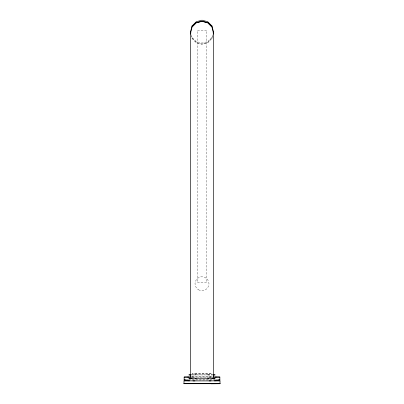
<?xml version="1.0" encoding="UTF-8"?>
<svg xmlns="http://www.w3.org/2000/svg" width="404" height="404" viewBox="0 0 404 404"><rect width="100%" height="100%" fill="white"/><g stroke="black" fill="none" stroke-linecap="round" stroke-linejoin="round"><path stroke-width="0.3" stroke-dasharray="2.02 1.52" d="M191.471 35.082L192.082 38.092L196.273 42.572L202 44.102L207.727 42.572L211.918 38.092L212.529 35.082M212.529 36.486L211.918 38.779L211.918 38.511L207.727 42.703L202 44.228L196.273 42.703L192.082 38.511L192.082 38.779L191.471 36.486M211.918 37.375L207.727 41.567L202 43.092L196.273 41.567L192.082 37.375M191.213 374.872L196.273 374.856M207.727 374.962L211.918 374.942M213.388 374.947L191.213 374.947M191.284 376.983L212.716 376.983M191.466 377.008L194.92 376.988M209.08 377.124L213.11 377.104M212.716 377.134L191.284 377.134M188.905 379.881L215.095 379.881M215.095 380.002L188.905 380.002M195.425 374.846L208.575 374.846M192.082 376.831L211.918 376.831M207.727 374.856L212.787 374.872M192.082 374.942L196.273 374.962M209.08 376.988L212.534 377.008M191.466 377.104L194.92 377.124M196.273 373.139L192.082 373.165L211.918 373.225L196.273 373.139M206.626 30.179L197.374 30.179L197.374 282.835L206.626 282.835L206.626 30.179M198.505 289.809A6.994 6.994 0 0 0 208.994 283.754A6.994 6.994 0 0 0 198.505 277.694A6.994 6.994 0 0 0 198.505 289.809"/><path stroke-width="0.61" d="M190.552 376.957L190.552 31.648L192.082 25.922L196.273 21.73L202 20.2L207.727 21.73L211.918 25.922L213.448 31.648L213.448 376.957M213.14 32.79L213.448 31.648M213.14 34.199L213.448 33.052L211.918 27.053L207.727 22.861L202 21.336L196.273 22.861L192.082 27.053L190.552 33.052L190.86 34.199M190.612 374.872L188.86 374.912L190.612 374.947M213.388 374.947L215.14 374.912L213.388 374.872M188.309 379.997L184.143 379.942L184.143 377.058L188.309 376.998M216.155 377.058L213.11 377.104M215.691 379.997L219.857 379.942L219.857 377.058L213.312 377.129M190.612 378.634L188.86 378.669L192.082 378.705M211.918 378.705L215.14 378.669L213.388 378.634M184.143 379.942L185.335 379.917M215.812 380.76L220.013 380.821L220.013 383.704L183.987 383.704L183.987 380.821L188.188 380.76M214.261 380.856L216.155 380.821M220.013 380.821L209.08 380.886M211.014 383.785L220.013 383.704L183.987 383.704L220.013 383.704M207.727 378.725L213.388 378.705M208.575 378.735L195.425 378.735M211.014 380.901L192.986 380.901M215.691 376.998L219.857 377.058M190.89 377.104L187.85 377.058M190.688 377.129L184.143 377.058M190.612 378.705L196.273 378.725M194.92 380.886L183.987 380.821M218.665 379.917L219.857 379.942M187.85 380.821L189.739 380.856M190.552 31.648L190.86 32.79M211.918 25.922L211.918 26.639L207.727 22.447L207.727 22.735L202 21.21L196.273 22.735L196.273 22.447L192.082 26.639L192.082 25.922"/></g></svg>
